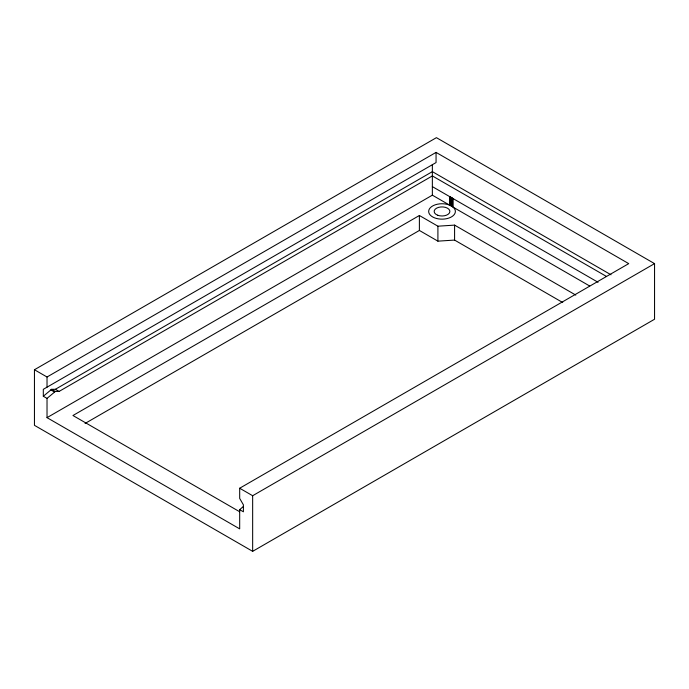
<?xml version="1.0" encoding="UTF-8"?>
<svg xmlns="http://www.w3.org/2000/svg" width="689" height="689" viewBox="0 0 689 689"><rect width="100%" height="100%" fill="white"/><g stroke="black" fill="none" stroke-linecap="round" stroke-linejoin="round"><path stroke-width="1.03" d="M34.45 369.743L34.45 425.328L252.656 551.338L654.55 319.24L654.55 263.62L436.421 137.662L34.45 369.743L47.024 377.004L47.024 387.184M243.398 506.441L239.686 509.671L239.686 528.876L47.024 417.646L47.024 398.388L55.361 391.438L59.065 391.438L432.356 175.919L606.406 276.41M252.656 551.338L252.656 495.727L654.55 263.62M85.066 423.459L419.386 230.453L419.386 215.502L437.911 226.19L454.585 225.122L575.78 295.09M562.732 302.54L454.585 240.082L437.911 241.15L437.911 226.19M454.585 240.082L454.585 225.122M47.024 398.388L43.312 396.253L51.649 389.302L55.361 389.302L59.065 391.438M47.024 377.004L436.059 152.39L628.73 263.629L239.686 488.234L239.686 498.414L243.398 504.839L243.398 511.806L239.686 509.671M55.361 389.302L432.356 171.639L611.031 274.799M47.024 417.646L432.356 195.176L589.698 286.013M419.386 215.502L72.956 415.51L239.669 511.755M432.356 186.616L598.069 282.292M419.386 230.453L437.911 241.15M239.686 488.234L252.656 495.727M51.649 389.302L55.361 391.438M50.728 389.836L54.431 391.972M453.061 198.561L453.061 207.113A13.349 7.708 0 0 1 444.93 218.973A13.349 7.708 0 0 1 428.834 210.24A13.349 7.708 0 0 1 448.815 204.814L449.521 205.072L449.521 196.52M452.561 198.165L452.561 206.726M452.027 197.795L452.027 206.355M451.459 197.442L451.459 206.002M450.847 197.114L450.847 205.667M450.201 196.804L450.201 205.356M436.059 152.39L436.059 162.57L43.312 389.319L43.312 396.253M432.356 164.714L432.356 195.176M437.687 215.235A7.863 4.539 0 0 0 449.865 211.721A7.863 4.539 0 0 0 438.505 207.389A7.863 4.539 0 0 0 437.687 215.235"/></g></svg>
